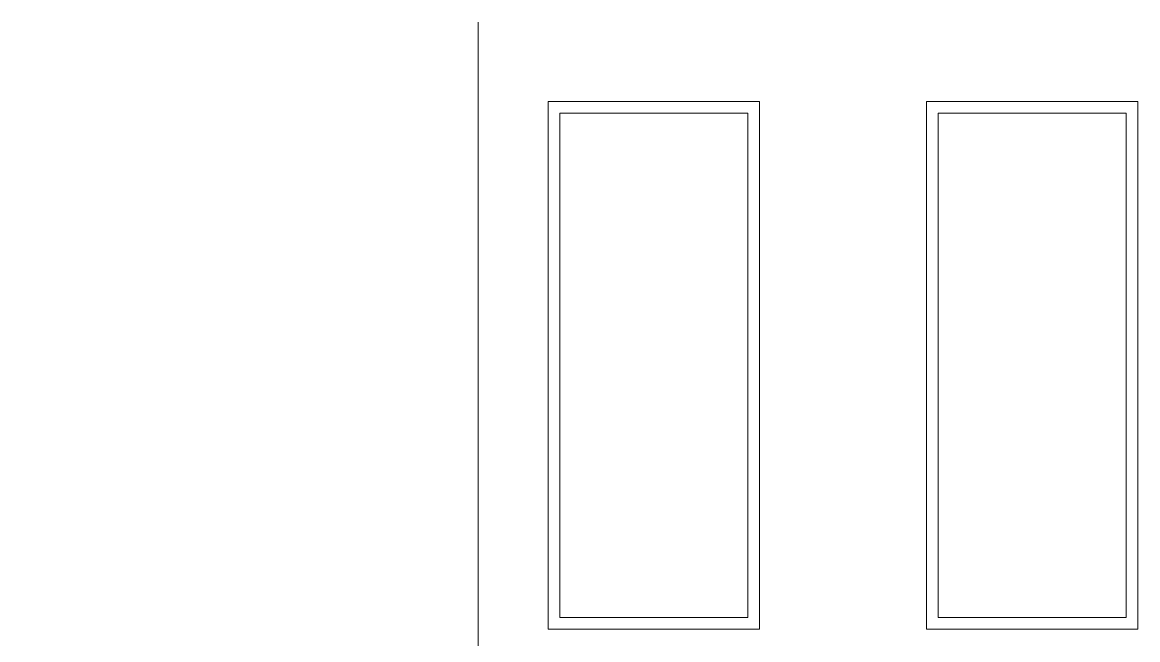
# Model space of a CAD drawing. Header units: millimetres. Extents: x -46169 to 125331, y -86251 to 18123.
# Drawn here: x 104996 to 110276, y -74770 to -71845 of the extents above; entities that cross this region are included whole.
import ezdxf

# ---------------------------------------------------------------- set-up
doc = ezdxf.new("R2010")
doc.units = ezdxf.units.MM
doc.header["$MEASUREMENT"] = 0
doc.linetypes.add('Wipeout_Contour', pattern=[1000, 0, -1000])
doc.layers.add('New_A-25-M_Wall_Int', color=7, linetype='Continuous')
doc.layers.add('New_ArchiCAD Windows', color=7, linetype='Continuous')
doc.layers.add('New_A-25-M_Wall_Int_Pen_No__87', color=8, linetype='Continuous', lineweight=20)
doc.layers.add('New_ArchiCAD Windows_Pen_No__3', color=7, linetype='Continuous', lineweight=18)

# ---------------------------------------------------------------- blocks, each defined once
blk = doc.blocks.new('Section Elem_116_1', base_point=(98841.5, -82919.8))
at = {"color": 254, "linetype": 'Wipeout_Contour', "lineweight": 0, "ltscale": 515852.377653}
blk.add_wipeout([(107154.5, -71844.8), (104996.2, -71844.8), (104996.2, -74819.8), (107154.5, -74819.8)], dxfattribs=at).dxf.layer = 'New_A-25-M_Wall_Int'
at = {"layer": 'New_A-25-M_Wall_Int_Pen_No__87', "linetype": 'Continuous'}
blk.add_line((107154.5, -74819.8), (107154.5, -71844.8), dxfattribs=at)
blk = doc.blocks.new('Section Elem_141_1', base_point=(98841.5, -82919.8))
at = {"color": 254, "linetype": 'Wipeout_Contour', "lineweight": 0, "ltscale": 526816.578614}
blk.add_wipeout([(109330.7, -74664.8), (109330.7, -72274.8), (109275.7, -72274.8), (109275.7, -74664.8)], dxfattribs=at).dxf.layer = 'New_ArchiCAD Windows'
at = {"color": 254, "linetype": 'Wipeout_Contour', "lineweight": 0, "ltscale": 529957.931223}
blk.add_wipeout([(110220.7, -72274.8), (110220.7, -74664.8), (110275.7, -74664.8), (110275.7, -72274.8)], dxfattribs=at).dxf.layer = 'New_ArchiCAD Windows'
at = {"color": 254, "linetype": 'Wipeout_Contour', "lineweight": 0, "ltscale": 788533.153529}
blk.add_wipeout([(109275.7, -72219.8), (109275.7, -72274.8), (109330.7, -72274.8), (110220.7, -72274.8), (110275.7, -72274.8), (110275.7, -72219.8)], dxfattribs=at).dxf.layer = 'New_ArchiCAD Windows'
at = {"color": 254, "linetype": 'Wipeout_Contour', "lineweight": 0, "ltscale": 796630.106053}
blk.add_wipeout([(109275.7, -74719.8), (110275.7, -74719.8), (110275.7, -74664.8), (110220.7, -74664.8), (109330.7, -74664.8), (109275.7, -74664.8)], dxfattribs=at).dxf.layer = 'New_ArchiCAD Windows'
at = {"layer": 'New_ArchiCAD Windows_Pen_No__3', "linetype": 'Continuous'}
for p, q in [((109275.7, -72274.8), (109275.7, -72219.8)), ((109275.7, -72219.8), (110275.7, -72219.8)), ((110275.7, -72219.8), (110275.7, -72274.8)), ((109275.7, -74664.8), (109275.7, -72274.8)), ((110275.7, -72274.8), (110275.7, -74664.8)), ((109275.7, -74719.8), (109275.7, -74664.8)), ((110275.7, -74664.8), (110275.7, -74719.8)), ((110275.7, -74719.8), (109275.7, -74719.8))]:
    blk.add_line(p, q, dxfattribs=at)
at = {"color": 254, "linetype": 'Wipeout_Contour', "lineweight": 0, "ltscale": 528387.136205}
blk.add_wipeout([(110220.7, -72274.8), (109330.7, -72274.8), (109330.7, -74664.8), (110220.7, -74664.8)], dxfattribs=at).dxf.layer = 'New_ArchiCAD Windows'
at = {"layer": 'New_ArchiCAD Windows_Pen_No__3', "linetype": 'Continuous'}
for p, q in [((109330.7, -72274.8), (109330.7, -74664.8)), ((110220.7, -72274.8), (109330.7, -72274.8)), ((110220.7, -74664.8), (110220.7, -72274.8)), ((109330.7, -74664.8), (110220.7, -74664.8))]:
    blk.add_line(p, q, dxfattribs=at)
blk = doc.blocks.new('Section Elem_142_1', base_point=(98841.5, -82919.8))
at = {"color": 254, "linetype": 'Wipeout_Contour', "lineweight": 0, "ltscale": 520887.300364}
blk.add_wipeout([(107540, -74664.8), (107540, -72274.8), (107485, -72274.8), (107485, -74664.8)], dxfattribs=at).dxf.layer = 'New_ArchiCAD Windows'
at = {"color": 254, "linetype": 'Wipeout_Contour', "lineweight": 0, "ltscale": 524012.531626}
blk.add_wipeout([(108430, -72274.8), (108430, -74664.8), (108485, -74664.8), (108485, -72274.8)], dxfattribs=at).dxf.layer = 'New_ArchiCAD Windows'
at = {"color": 254, "linetype": 'Wipeout_Contour', "lineweight": 0, "ltscale": 779581.138748}
blk.add_wipeout([(107540, -72274.8), (108430, -72274.8), (108485, -72274.8), (108485, -72219.8), (107485, -72219.8), (107485, -72274.8)], dxfattribs=at).dxf.layer = 'New_ArchiCAD Windows'
at = {"color": 254, "linetype": 'Wipeout_Contour', "lineweight": 0, "ltscale": 787770.109251}
blk.add_wipeout([(108430, -74664.8), (107540, -74664.8), (107485, -74664.8), (107485, -74719.8), (108485, -74719.8), (108485, -74664.8)], dxfattribs=at).dxf.layer = 'New_ArchiCAD Windows'
at = {"layer": 'New_ArchiCAD Windows_Pen_No__3', "linetype": 'Continuous'}
for p, q in [((107485, -72274.8), (107485, -72219.8)), ((107485, -72219.8), (108485, -72219.8)), ((108485, -72219.8), (108485, -72274.8)), ((107485, -74664.8), (107485, -72274.8)), ((108485, -72274.8), (108485, -74664.8)), ((107485, -74719.8), (107485, -74664.8)), ((108485, -74664.8), (108485, -74719.8)), ((108485, -74719.8), (107485, -74719.8))]:
    blk.add_line(p, q, dxfattribs=at)
at = {"color": 254, "linetype": 'Wipeout_Contour', "lineweight": 0, "ltscale": 522449.793068}
blk.add_wipeout([(108430, -74664.8), (108430, -72274.8), (107540, -72274.8), (107540, -74664.8)], dxfattribs=at).dxf.layer = 'New_ArchiCAD Windows'
at = {"layer": 'New_ArchiCAD Windows_Pen_No__3', "linetype": 'Continuous'}
for p, q in [((107540, -72274.8), (107540, -74664.8)), ((108430, -72274.8), (107540, -72274.8)), ((108430, -74664.8), (108430, -72274.8)), ((107540, -74664.8), (108430, -74664.8))]:
    blk.add_line(p, q, dxfattribs=at)

msp = doc.modelspace()

# ---------------------------------------------------------------- block references
at = {"layer": 'New_A-25-M_Wall_Int'}
msp.add_blockref('Section Elem_116_1', (98841.5, -82919.8), dxfattribs=at)
at = {"layer": 'New_ArchiCAD Windows'}
for name in ['Section Elem_142_1', 'Section Elem_141_1']:
    msp.add_blockref(name, (98841.5, -82919.8), dxfattribs=at)

doc.saveas('drawing.dxf')
